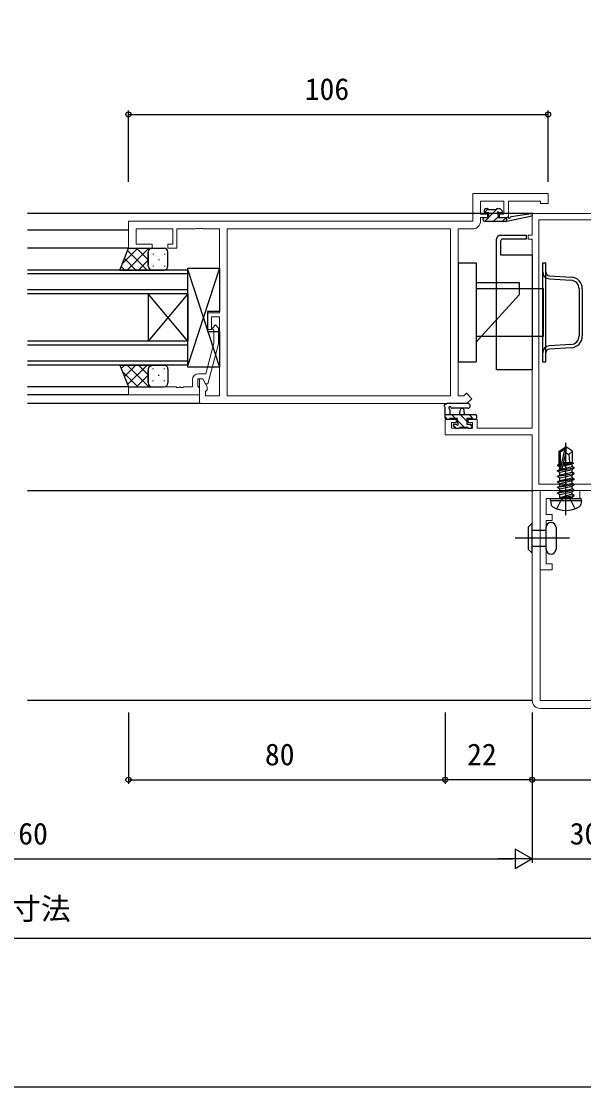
# Model space of a CAD drawing. Units: millimetres, scale not verified. Extents: x -437 to 438, y -281 to 278.
# Drawn here: x 161.7 to 303.8, y -281 to -12 of the extents above; entities that cross this region are included whole.
import ezdxf
from ezdxf.enums import TextEntityAlignment as Align

# ---------------------------------------------------------------- set-up
doc = ezdxf.new("R2010")
doc.units = ezdxf.units.MM
doc.header["$LTSCALE"] = 2
doc.layers.add('0-3_YKK_11', color=7, linetype='Continuous', lineweight=18)
doc.layers.add('0-9_YSS_K', color=3, linetype='Continuous', lineweight=18)
for name, color, linetype in [('0-4_YKK_12', 2, 'Continuous'), ('0-5_YKK_13', 4, 'Continuous'), ('0-7_YKK_D', 6, 'Continuous'), ('0-8_YKK_ZWAK', 7, 'Continuous')]:
    doc.layers.add(name, color=color, linetype=linetype)
doc.styles.add('ＭＳ ゴシック', font='')
doc.styles.get('ＭＳ ゴシック').set_extended_font_data('MS Gothic')

msp = doc.modelspace()

# ---------------------------------------------------------------- linework, layer by layer
at = {"layer": '0-3_YKK_11'}
for points in [[(277.715, -62.43), (277.715, -61.5), (279.485, -61.5), (279.485, -60.7), (277.715, -60.7), (277.715, -57.43), (283.585, -57.43), (283.585, -60.7), (282.485, -60.7), (282.485, -61.5), (284.785, -61.5), (284.785, -57.43), (292.855, -57.43), (292.855, -58), (294.785, -58), (294.785, -55.5), (275.785, -55.5), (275.785, -62.5)], [(275.785, -62.5), (188.785, -62.5), (188.785, -69.3), (194.785, -69.3), (194.785, -68.3), (190.715, -68.3), (190.715, -64.43), (199.985, -64.43), (199.985, -68.3), (198.785, -68.3), (198.785, -69.3), (200.985, -69.3), (200.985, -64.43), (205.827, -64.43), (206.01, -64.31), (206.56, -64.31), (206.743, -64.43), (206.827, -64.43), (207.01, -64.31), (207.56, -64.31), (207.743, -64.43), (211.785, -64.43), (211.785, -85.6), (208.785, -85.6), (208.785, -89.8), (209.785, -89.8), (209.785, -86.6), (211.785, -86.6), (211.785, -106.57), (208.285, -106.57), (208.285, -105.5), (208.715, -105.07), (208.715, -104.257), (207.585, -102.3), (206.785, -102.3), (206.785, -108.5), (274.285, -108.5), (275.502, -107.283), (274.138, -105.918), (273.485, -106.57)], [(273.485, -106.57), (272.085, -106.57), (272.085, -64.43), (275.715, -64.43)], [(206.485, -101), (208.305, -101), (210.385, -93.239), (210.385, -89.949), (209.961, -89.524), (210.809, -88.676), (211.585, -89.452), (211.585, -93.397), (208.878, -103.5), (208.278, -103.5), (207.585, -102.3), (206.285, -102.3), (206.285, -104.1), (206.485, -104.3), (206.785, -104.6), (206.785, -106.3)], [(206.785, -106.3), (188.785, -106.3), (188.785, -104.3), (200.827, -104.3), (201.01, -104.42), (201.56, -104.42), (201.743, -104.3), (201.827, -104.3), (202.01, -104.42), (202.56, -104.42), (202.743, -104.3), (204.985, -104.3), (204.985, -102.5)]]:
    msp.add_lwpolyline(points, dxfattribs=at)
at = {"layer": '0-3_YKK_11', "color": 211}
for points in [[(325.782, -60.5), (290.782, -60.5), (290.782, -66), (289.782, -66), (289.782, -67), (290.782, -67), (290.782, -114.77), (276.882, -114.77), (276.882, -112.5), (274.582, -112.5), (274.582, -113.3), (275.682, -113.3), (275.682, -114.77), (270.412, -114.77), (270.412, -113.3), (271.582, -113.3), (271.582, -112.5), (268.782, -112.5), (268.782, -116.4), (290.782, -116.4), (290.782, -130.5), (315.782, -130.5)], [(292.412, -128.87), (292.412, -62.13), (314.152, -62.13), (314.152, -68.409), (314.782, -69.5), (315.782, -69.5), (315.782, -62.13), (324.152, -62.13), (324.152, -73.5)], [(314.152, -128.87), (292.412, -128.87)]]:
    msp.add_lwpolyline(points, dxfattribs=at)
at = {"layer": '0-3_YKK_11'}
msp.add_lwpolyline([(270.155, -64.43), (213.715, -64.43), (213.715, -106.57), (270.155, -106.57)], close=True, dxfattribs=at)
at = {"layer": '0-3_YKK_11', "color": 211}
msp.add_lwpolyline([(292.782, -150.5), (292.782, -130.5), (302.782, -130.5), (302.782, -132.5), (299.953, -132.5), (299.761, -132.357), (298.803, -132.357), (298.611, -132.5), (294.282, -132.5), (294.282, -136.5), (295.782, -136.5), (295.782, -138), (294.282, -138), (294.282, -149), (295.782, -149), (295.782, -150.5)], close=True, dxfattribs=at)
at = {"layer": '0-3_YKK_11'}
for centre, radius, start, end in [((275.715, -62.43), 2, 270.00001, 359.99999), ((206.485, -102.5), 1.5, 90.00001, 179.99999)]:
    msp.add_arc(centre, radius, start, end, dxfattribs=at)
at = {"layer": '0-4_YKK_12'}
for p, q in [((291.082, -60.5), (163.285, -60.5)), ((188.785, -64.7), (163.285, -64.7)), ((188.785, -69.3), (163.285, -69.3)), ((203.785, -74.8), (163.285, -74.8)), ((203.785, -80.8), (203.785, -74.8)), ((203.785, -75.8), (163.285, -75.8)), ((203.785, -79.8), (163.285, -79.8)), ((203.785, -80.8), (163.285, -80.8)), ((193.785, -80.8), (193.785, -92.8)), ((203.785, -80.8), (193.785, -92.8)), ((203.785, -92.8), (193.785, -80.8)), ((203.785, -80.8), (203.785, -92.8)), ((203.785, -92.8), (163.285, -92.8)), ((203.785, -93.8), (163.285, -93.8)), ((203.785, -98.8), (203.785, -92.8)), ((203.785, -97.8), (163.285, -97.8)), ((203.785, -98.8), (163.285, -98.8)), ((188.785, -104.3), (163.285, -104.3)), ((188.785, -106.3), (163.285, -106.3)), ((207.08, -108.5), (163.285, -108.5)), ((163.285, -130.5), (290.775, -130.5)), ((290.775, -130.5), (291.082, -130.5)), ((290.782, -183.5), (163.285, -183.5))]:
    msp.add_line(p, q, dxfattribs=at)
at = {"layer": '0-5_YKK_13'}
for p, q in [((278.385, -62.2), (278.385, -61.8)), ((278.685, -60.1), (278.685, -59.6)), ((278.685, -61.5), (279.785, -61.5)), ((278.747, -60.283), (279.647, -59.383)), ((278.775, -62.5), (279.775, -61.5)), ((278.985, -59.3), (279.485, -59.3)), ((279.685, -59.5), (281.685, -59.5)), ((279.785, -61.49), (281.975, -59.3)), ((281.02, -62.5), (282.185, -61.335)), ((281.885, -59.3), (282.485, -59.3)), ((282.985, -60.4), (282.646, -60.4)), ((282.697, -59.388), (283.197, -59.888)), ((283.265, -62.5), (284.265, -61.5)), ((284.383, -62.5), (290.649, -61.093)), ((284.383, -61.5), (284.47, -61.486)), ((284.383, -62.5), (284.383, -61.5)), ((285.496, -61.32), (290.535, -60.504)), ((278.685, -62.5), (284.383, -62.5)), ((281.786, -100), (281.786, -67)), ((191.144, -69.3), (187.263, -73.182)), ((193.973, -69.3), (188.473, -74.8)), ((193.51, -74.8), (188.567, -69.857)), ((193.785, -72.247), (190.838, -69.3)), ((194.021, -69.655), (193.667, -69.3)), ((194.785, -69.3), (197.785, -69.3)), ((282.786, -67.5), (282.786, -71)), ((190.681, -74.8), (187.77, -71.889)), ((193.785, -72.316), (191.301, -74.8)), ((193.785, -70.3), (193.785, -73.4)), ((193.785, -73.8), (193.785, -70.3)), ((195.047, -70.698), (195.047, -70.898)), ((196.462, -72.113), (196.462, -72.313)), ((197.877, -70.698), (197.877, -70.898)), ((198.785, -73.799), (198.785, -70.3)), ((282.786, -71), (290.786, -71)), ((290.786, -71), (290.786, -100)), ((186.628, -74.8), (194.785, -74.8)), ((187.853, -74.8), (186.973, -73.92)), ((194.556, -74.374), (194.53, -74.4)), ((194.785, -74.8), (197.785, -74.8)), ((195.047, -73.728), (195.047, -73.928)), ((197.877, -73.728), (197.877, -73.928)), ((211.785, -74.3), (203.785, -98.8)), ((203.785, -98.8), (203.785, -74.8)), ((203.785, -74.8), (211.785, -99.3)), ((272.085, -73), (272.085, -98)), ((272.085, -73), (276.585, -73)), ((276.585, -73), (276.585, -98)), ((293.416, -98), (293.416, -73)), ((293.416, -73), (294.216, -73)), ((294.216, -98), (294.216, -73)), ((287.585, -78), (276.585, -78)), ((287.585, -79.5), (287.585, -78)), ((295.109, -77.053), (300.546, -77.377)), ((295.156, -76.254), (300.594, -76.578)), ((276.585, -79.5), (293.585, -79.5)), ((287.585, -81), (287.585, -79.5)), ((293.585, -91.5), (293.585, -79.5)), ((302.616, -79.573), (302.616, -91.427)), ((303.416, -79.573), (303.416, -91.427)), ((211.785, -90.3), (211.785, -99.3)), ((276.585, -91.5), (293.585, -91.5)), ((300.546, -93.623), (295.109, -93.947)), ((300.594, -94.422), (295.156, -94.745)), ((186.628, -98.8), (194.785, -98.8)), ((187.853, -98.8), (186.973, -99.68)), ((190.681, -98.8), (187.77, -101.712)), ((193.973, -104.3), (188.473, -98.8)), ((193.51, -98.8), (188.567, -103.743)), ((193.785, -101.284), (191.301, -98.8)), ((194.556, -99.227), (194.53, -99.2)), ((194.785, -98.8), (197.785, -98.8)), ((272.085, -98), (276.585, -98)), ((293.416, -98), (294.216, -98)), ((191.144, -104.3), (187.263, -100.419)), ((193.785, -101.353), (190.838, -104.3)), ((193.785, -99.8), (193.785, -103.3)), ((193.785, -103.3), (193.785, -100.2)), ((195.047, -99.873), (195.047, -99.673)), ((196.462, -101.488), (196.462, -101.288)), ((197.877, -99.873), (197.877, -99.673)), ((198.785, -99.802), (198.785, -103.3)), ((290.786, -100), (281.786, -100)), ((194.021, -103.946), (193.667, -104.3)), ((194.785, -104.3), (197.785, -104.3)), ((195.047, -102.903), (195.047, -102.703)), ((197.877, -102.903), (197.877, -102.703)), ((268.783, -112.2), (268.783, -109.52)), ((274.511, -108.5), (269.349, -108.5)), ((269.983, -110.12), (269.983, -111.3)), ((274.511, -109.7), (270.55, -109.703)), ((272.483, -111.3), (272.585, -110.156)), ((273.683, -111.3), (273.581, -110.156)), ((268.783, -111.3), (276.383, -111.3)), ((268.783, -111.971), (269.312, -112.5)), ((269.683, -112.5), (269.083, -112.5)), ((270.357, -111.3), (271.357, -112.3)), ((271.883, -112.826), (273.657, -114.6)), ((272.602, -111.3), (274.283, -112.981)), ((274.847, -111.3), (276.047, -112.5)), ((276.383, -112.5), (275.783, -112.5)), ((276.683, -111.6), (276.683, -112.2)), ((270.785, -113.973), (271.612, -114.8)), ((271.371, -114.712), (270.871, -114.212)), ((271.083, -113.7), (271.422, -113.7)), ((272.183, -114.8), (271.583, -114.8)), ((274.483, -114.6), (272.383, -114.6)), ((275.183, -114.8), (274.683, -114.8)), ((275.002, -113.7), (275.483, -114.181)), ((275.483, -114), (275.483, -114.5)), ((297.582, -120.546), (299.132, -119.5)), ((297.582, -123.819), (297.582, -120.546)), ((297.582, -120.546), (297.882, -120.705)), ((297.939, -125.11), (299.132, -119.862)), ((298.373, -125.007), (299.282, -121.006)), ((299.432, -119.5), (299.132, -119.5)), ((299.132, -119.862), (299.132, -119.5)), ((299.282, -136.7), (299.282, -118.39)), ((299.282, -121.006), (299.282, -119.5)), ((299.282, -121.006), (299.432, -119.5)), ((300.982, -120.546), (299.432, -119.5)), ((299.982, -121.4), (300.982, -120.546)), ((300.982, -123.471), (300.982, -120.546)), ((297.582, -123.4), (297.882, -123.4)), ((298.604, -123.99), (301.182, -123.566)), ((298.664, -123.724), (300.331, -123.4)), ((298.738, -123.4), (300.982, -123.4)), ((301.182, -123.566), (300.832, -123.768)), ((300.982, -123.471), (301.182, -123.566)), ((297.182, -125.45), (301.382, -124.75)), ((301.382, -124.85), (297.182, -125.55)), ((297.182, -125.55), (297.182, -125.45)), ((297.182, -125.55), (297.732, -125.868)), ((297.182, -126.85), (301.382, -126.15)), ((301.382, -126.25), (297.182, -126.95)), ((297.282, -123.992), (297.882, -123.876)), ((297.282, -124.208), (297.282, -123.992)), ((297.282, -124.208), (297.882, -124.109)), ((297.282, -124.208), (297.732, -124.468)), ((297.732, -124.468), (297.885, -124.433)), ((297.732, -125.133), (297.732, -124.468)), ((297.732, -125.868), (300.832, -125.168)), ((297.732, -126.533), (297.732, -125.868)), ((298.377, -124.987), (300.832, -124.433)), ((298.537, -124.286), (300.832, -123.768)), ((300.832, -124.433), (300.832, -123.768)), ((301.382, -124.75), (300.832, -124.433)), ((301.382, -124.85), (300.832, -125.168)), ((300.832, -125.833), (300.832, -125.168)), ((301.382, -126.15), (300.832, -125.833)), ((301.382, -126.25), (300.832, -126.568)), ((301.382, -124.85), (301.382, -124.75)), ((301.382, -126.25), (301.382, -126.15)), ((297.182, -126.95), (297.182, -126.85)), ((297.182, -126.95), (297.732, -127.268)), ((297.182, -128.25), (301.382, -127.55)), ((301.382, -127.65), (297.182, -128.35)), ((297.182, -128.35), (297.182, -128.25)), ((297.182, -128.35), (297.732, -128.668)), ((297.182, -129.65), (301.382, -128.95)), ((301.382, -129.05), (297.182, -129.75)), ((297.732, -127.268), (300.832, -126.568)), ((297.732, -127.933), (297.732, -127.268)), ((297.732, -128.668), (300.832, -127.968)), ((297.732, -129.333), (297.732, -128.668)), ((300.832, -127.233), (300.832, -126.568)), ((301.382, -127.55), (300.832, -127.233)), ((301.382, -127.65), (300.832, -127.968)), ((300.832, -128.633), (300.832, -127.968)), ((301.382, -128.95), (300.832, -128.633)), ((301.382, -129.05), (300.832, -129.368)), ((301.382, -127.65), (301.382, -127.55)), ((301.382, -129.05), (301.382, -128.95)), ((297.182, -129.75), (297.182, -129.65)), ((297.182, -129.75), (297.732, -130.068)), ((297.182, -131.05), (301.382, -130.35)), ((301.382, -130.45), (297.182, -131.15)), ((297.182, -131.05), (297.732, -130.733)), ((297.182, -131.15), (297.182, -131.05)), ((297.182, -131.15), (297.732, -131.468)), ((297.732, -130.068), (300.832, -129.368)), ((297.732, -130.733), (300.832, -130.033)), ((297.732, -130.733), (297.732, -130.068)), ((297.732, -131.468), (300.832, -130.768)), ((297.732, -132.3), (297.732, -131.468)), ((300.832, -131.433), (297.782, -132.35)), ((297.782, -132.35), (301.382, -131.75)), ((300.832, -130.033), (300.832, -129.368)), ((301.382, -130.35), (300.832, -130.033)), ((301.382, -130.45), (300.832, -130.768)), ((300.832, -131.433), (300.832, -130.768)), ((301.382, -131.75), (300.832, -131.433)), ((301.382, -130.45), (301.382, -130.35)), ((301.382, -131.85), (301.382, -131.75)), ((301.382, -131.85), (301.382, -131.75)), ((295.37, -133), (295.459, -132.5)), ((295.37, -133), (295.542, -133.975)), ((295.37, -133), (303.194, -133)), ((295.459, -132.5), (303.106, -132.5)), ((301.382, -131.85), (297.782, -132.45)), ((297.782, -132.45), (300.832, -132.168)), ((297.782, -132.45), (297.782, -132.35)), ((301.382, -131.85), (300.832, -132.168)), ((300.832, -132.3), (300.832, -132.168)), ((303.194, -133), (303.022, -133.975)), ((303.194, -133), (303.106, -132.5)), ((290.782, -138.71), (289.812, -139.68)), ((289.812, -145.352), (289.812, -139.68)), ((290.782, -146.322), (290.782, -138.71)), ((294.282, -145.266), (294.282, -139.766)), ((296.782, -139.766), (296.782, -145.266)), ((300.157, -142.516), (286.508, -142.516)), ((290.782, -140.512), (294.282, -140.516)), ((290.782, -144.512), (294.282, -144.516)), ((290.782, -146.322), (289.812, -145.352))]:
    msp.add_line(p, q, dxfattribs=at)
for points in [[(279.785, -61.5), (279.785, -60.4), (278.985, -60.4)], [(282.185, -60.861), (282.185, -61.5), (284.383, -61.5)], [(282.786, -66), (289.286, -66), (289.286, -67), (283.286, -67)], [(186.628, -74.8), (188.785, -69.3), (194.785, -69.3)], [(211.785, -99.3), (203.785, -99.3), (203.785, -74.3), (211.785, -74.3), (211.785, -85.3)], [(287.585, -81), (277.96, -91.5), (276.585, -93)], [(211.785, -85.3), (208.785, -85.3), (208.785, -90.3), (211.785, -90.3)], [(186.628, -98.8), (188.785, -104.3), (194.785, -104.3)], [(271.883, -113.239), (271.883, -112.3), (269.883, -112.3)], [(275.583, -112.3), (274.283, -112.3), (274.283, -113.7), (275.183, -113.7)], [(297.882, -124.952), (297.882, -120.705), (299.132, -119.862)], [(299.282, -120.899), (299.982, -121.4), (300.182, -123.4)], [(297.282, -123.992), (297.732, -123.733), (297.882, -123.699)], [(297.182, -125.45), (297.732, -125.133), (297.924, -125.089)], [(297.182, -126.85), (297.732, -126.533), (300.832, -125.833)], [(297.182, -128.25), (297.732, -127.933), (300.832, -127.233)], [(297.182, -129.65), (297.732, -129.333), (300.832, -128.633)], [(296.982, -135.08), (298.137, -132.763), (299.282, -132.154)], [(301.582, -135.08), (300.427, -132.763), (299.282, -132.154)]]:
    msp.add_lwpolyline(points, dxfattribs=at)
for centre, radius, start, end in [((278.685, -61.8), 0.3, 90, 180), ((278.985, -59.6), 0.3, 90, 180), ((278.985, -60.1), 0.3, 180, 270), ((279.485, -59.5), 0.2, 0, 90), ((281.885, -59.5), 0.2, 90, 180), ((282.185, -60.4), 0.25, 33.05573, 236.94427), ((281.885, -60.861), 0.3, 0, 56.94427), ((282.646, -60.1), 0.3, 213.05573, 270), ((282.485, -59.6), 0.3, 45, 90), ((282.985, -60.1), 0.3, 270, 45), ((284.518, -61.782), 0.3, 39.19754, 99.19754), ((284.983, -61.403), 0.3, 219.19754, 339.19754), ((285.544, -61.616), 0.3, 99.19754, 159.19754), ((290.583, -60.8), 0.3, 282.65862, 99.19754), ((278.685, -62.2), 0.3, 180, 270), ((282.786, -67), 1, 90, 180), ((283.286, -67.5), 0.5, 90, 180), ((194.785, -70.3), 1, 89.99996, 179.99986), ((194.785, -70.3), 1, 89.99986, 179.99986), ((197.785, -70.3), 1, 359.99986, 89.99986), ((194.785, -73.8), 1, 179.99986, 269.99986), ((197.785, -73.8), 1, 269.99986, 359.99986), ((295.216, -75.256), 1.8, 180, 266.59356), ((295.216, -75.256), 1, 180, 266.59356), ((300.416, -79.573), 2.2, 0, 86.59356), ((300.416, -79.573), 3, 0, 86.59356), ((300.416, -91.427), 2.2, 273.40644, 0), ((300.416, -91.427), 3, 273.40644, 0), ((295.216, -95.743), 1.8, 93.40644, 180), ((295.216, -95.743), 1, 93.40644, 180), ((194.785, -99.8), 1, 90.00014, 180.00014), ((197.785, -99.8), 1, 0.00014, 90.00014), ((194.785, -103.3), 1, 180.00014, 270.00004), ((194.785, -103.3), 1, 180.00014, 270.00014), ((197.785, -103.3), 1, 270.00014, 0.00014), ((268.783, -109), 0.3, 79.47122, 240), ((268.483, -109.52), 0.3, 0, 60), ((268.893, -108.41), 0.3, 259.47122, 319.47122), ((269.349, -108.8), 0.3, 90, 139.47122), ((269.983, -109.6), 0.3, 19.18976, 240), ((269.683, -110.12), 0.3, 0, 60), ((270.55, -109.403), 0.3, 199.18976, 270.04023), ((273.083, -110.2), 0.5, 5.09207, 174.90793), ((274.511, -109.1), 0.6, 270.04023, 90.04023), ((269.083, -112.2), 0.3, 180, 270), ((269.683, -112.3), 0.2, 270, 0), ((275.783, -112.3), 0.2, 180, 270), ((276.383, -111.6), 0.3, 0, 90), ((276.383, -112.2), 0.3, 270, 0), ((271.083, -114), 0.3, 90, 225), ((271.583, -114.5), 0.3, 225, 270), ((271.422, -114), 0.3, 33.05573, 90), ((271.883, -113.7), 0.25, 213.05573, 56.94427), ((272.183, -113.239), 0.3, 180, 236.94427), ((272.183, -114.6), 0.2, 270, 0), ((274.683, -114.6), 0.2, 180, 270), ((275.183, -114), 0.3, 0, 90), ((275.183, -114.5), 0.3, 270, 0), ((298.131, -124.952), 0.248, 180, 347.19096), ((296.429, -133.818), 0.9, 190, 239.36409), ((297.532, -132.3), 0.2, 270, 0), ((301.032, -132.3), 0.2, 180, 270), ((302.136, -133.818), 0.9, 300.63591, 350), ((299.282, -129), 6.5, 239.36409, 300.63591), ((295.532, -139.766), 1.25, 0, 180), ((295.532, -145.266), 1.25, 180, 0)]:
    msp.add_arc(centre, radius, start, end, dxfattribs=at)
at = {"layer": '0-7_YKK_D'}
for p, q in [((188.785, -52.5), (188.785, -34.5)), ((294.785, -52.5), (294.785, -34.5)), ((188.785, -35.5), (294.785, -35.5)), ((188.785, -186.5), (188.785, -204.5)), ((268.785, -186.5), (268.785, -204.5)), ((268.785, -186.5), (268.785, -204.5)), ((290.785, -186.5), (290.785, -224.5)), ((290.785, -186.5), (290.785, -204.5)), ((290.785, -186.5), (290.785, -204.5)), ((290.785, -186.5), (290.785, -224.5)), ((188.785, -203.5), (268.785, -203.5)), ((290.785, -203.5), (268.785, -203.5)), ((290.785, -203.5), (327.785, -203.5)), ((290.785, -223.5), (286.455, -221)), ((286.455, -221), (286.455, -226)), ((37.785, -223.5), (285.785, -223.5)), ((290.785, -223.5), (282.125, -223.5)), ((290.785, -223.5), (286.455, -226)), ((290.785, -223.5), (320.781, -223.5)), ((7.786, -243.5), (315.781, -243.5))]:
    msp.add_line(p, q, dxfattribs=at)
for centre in [(188.785, -35.5), (294.785, -35.5), (188.785, -203.5), (268.785, -203.5), (268.785, -203.5), (290.785, -203.5), (290.785, -203.5)]:
    msp.add_circle(centre, 0.637, dxfattribs=at)
at = {"layer": '0-8_YKK_ZWAK'}
msp.add_lwpolyline([(-436.8, -281), (438.2, -281), (438.2, 244)], dxfattribs=at)
at = {"layer": '0-9_YSS_K', "color": 211}
msp.add_line((292.782, -185.5), (325.782, -185.5), dxfattribs=at)
msp.add_lwpolyline([(327.782, -183.5), (327.782, -176.5), (325.782, -176.5), (325.782, -183.5), (292.782, -183.5), (292.782, -130.5), (290.782, -130.5), (290.782, -183.5)], dxfattribs=at)
msp.add_arc((292.782, -183.5), 2, 180, 270, dxfattribs=at)

# ---------------------------------------------------------------- texts
at = {"layer": '0-7_YKK_D', "style": 'ＭＳ ゴシック'}
for s, p in [('106', (233.326, -33.5)), ('80', (223.266, -201.5)), ('22', (274.33, -201.5)), ('Wn＝W－60', (134.747, -221.5)), ('30', (300.243, -221.5)), ('既設枠Ｗ寸法', (129.184, -240.477))]:
    msp.add_text(s, height=5.499, dxfattribs=at).set_placement(p, align=Align.BOTTOM_LEFT)

doc.saveas('drawing.dxf')
